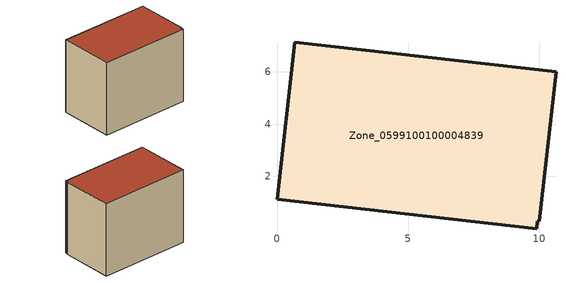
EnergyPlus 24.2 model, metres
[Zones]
Zone_0599100100004839
 floor ground (C_G): 0.68,7.12 10.64,5.99 10,0.29 9.92,0.3 9.91,0.01 0,1.13 z1.6
 wall outside (C_F): 10.64,5.99 0.68,7.12 0,1.13 9.91,0.01 9.92,0.3 10,0.29 10.64,5.99 z1.6:9.72
 roof outside (C_R): 0.68,7.12 0,1.13 9.91,0.01 9.92,0.3 10,0.29 10.64,5.99 z9.72
[BUILDING]
Pand.0599100100004839: North Axis=0; Terrain=City; Loads Convergence Tolerance Value=0.04; Temperature Convergence Tolerance Value=0.4; Solar Distribution=FullExterior; Maximum Number of Warmup Days=25; Minimum Number of Warmup Days=1
[Site:Location]
Rotterdam.The.Hague.AP_ZH_NLD Design_Conditions: Latitude=51.96; Longitude=4.45; Time Zone=1; Elevation=-4.5
[SITE:GROUNDTEMPERATURE:BUILDINGSURFACE]
18, 18, 18, 18, 18, 18, 18, 18, 18, 18, 18, 18
[MATERIAL] Thermal Absorptance=0.9; Solar Absorptance=0.7; Visible Absorptance=0.7
Name | Roughness | Thickness | Conductivity | Density | Specific Heat
G.TI.2006-2014 | MediumSmooth | 0.15 | 0.06 | 540 | 1210
F.TI.2006-2014 | Rough | 0.3 | 0.12 | 1920 | 840
R.TI.2006-2014 | MediumRough | 0.2 | 0.08 | 1500 | 1000
[CONSTRUCTION]
C_G: G.TI.2006-2014
C_F: F.TI.2006-2014
C_R: R.TI.2006-2014
[ZONE]
Zone_0599100100004839: Type=1; Multiplier=1; Ceiling Height=Autocalculate; Volume=Autocalculate; Floor Area=autocalculate; Part of Total Floor Area=Yes
[ZONEINFILTRATION:DESIGNFLOWRATE]
Infil_Zone_0599100100004839: Zone or ZoneList or Space or SpaceList=Zone_0599100100004839; Schedule=AlwaysOn; Design Flow Rate Calculation Method=Flow/Area; Flow Rate per Floor Area=0.0015; Constant Term Coefficient=1; Temperature Term Coefficient=0; Velocity Term Coefficient=0; Velocity Squared Term Coefficient=0
[HVACTEMPLATE:ZONE:IDEALLOADSAIRSYSTEM]
Zone_0599100100004839: Maximum Heating Supply Air Temperature=50; Minimum Cooling Supply Air Temperature=13; Maximum Heating Supply Air Humidity Ratio=0.0156; Minimum Cooling Supply Air Humidity Ratio=0.0077; Heating Limit=NoLimit; Cooling Limit=NoLimit; Dehumidification Control Type=ConstantSensibleHeatRatio; Cooling Sensible Heat Ratio=0.7; Dehumidification Setpoint=60; Humidification Control Type=None; Humidification Setpoint=30; Outdoor Air Method=None; Outdoor Air Flow Rate per Person=0.00944; Outdoor Air Flow Rate per Zone Floor Area=0; Outdoor Air Flow Rate per Zone=0; Demand Controlled Ventilation Type=None; Outdoor Air Economizer Type=NoEconomizer; Heat Recovery Type=None; Sensible Heat Recovery Effectiveness=0.7; Latent Heat Recovery Effectiveness=0.65
[ZONECONTROL:THERMOSTAT]
ThermostatControl_Zone_0599100100004839: Zone or ZoneList=Zone_0599100100004839; Control Type Schedule=DualSetpointControlType; Control 1=Thermostat_Zone_0599100100004839; Temperature Difference Between Cutout And Setpoint=0
[THERMOSTATSETPOINT:DUALSETPOINT]
Thermostat_Zone_0599100100004839: Heating Setpoint Temperature Schedule=HeatingSetpoint_Zone_0599100100004839; Cooling Setpoint Temperature Schedule=CoolingSetpoint_Zone_0599100100004839
[SCHEDULE:COMPACT]
HeatingSetpoint_Zone_0599100100004839: Through: 12/31, For: AllDays, Until: 24:00, 21
CoolingSetpoint_Zone_0599100100004839: Through: 12/31, For: AllDays, Until: 24:00, 24
DualSetpointControlType: Through: 12/31, For: AllDays, Until: 24:00, 4
AlwaysOn: Through: 12/31, For: AllDays, Until: 24:00, 1
